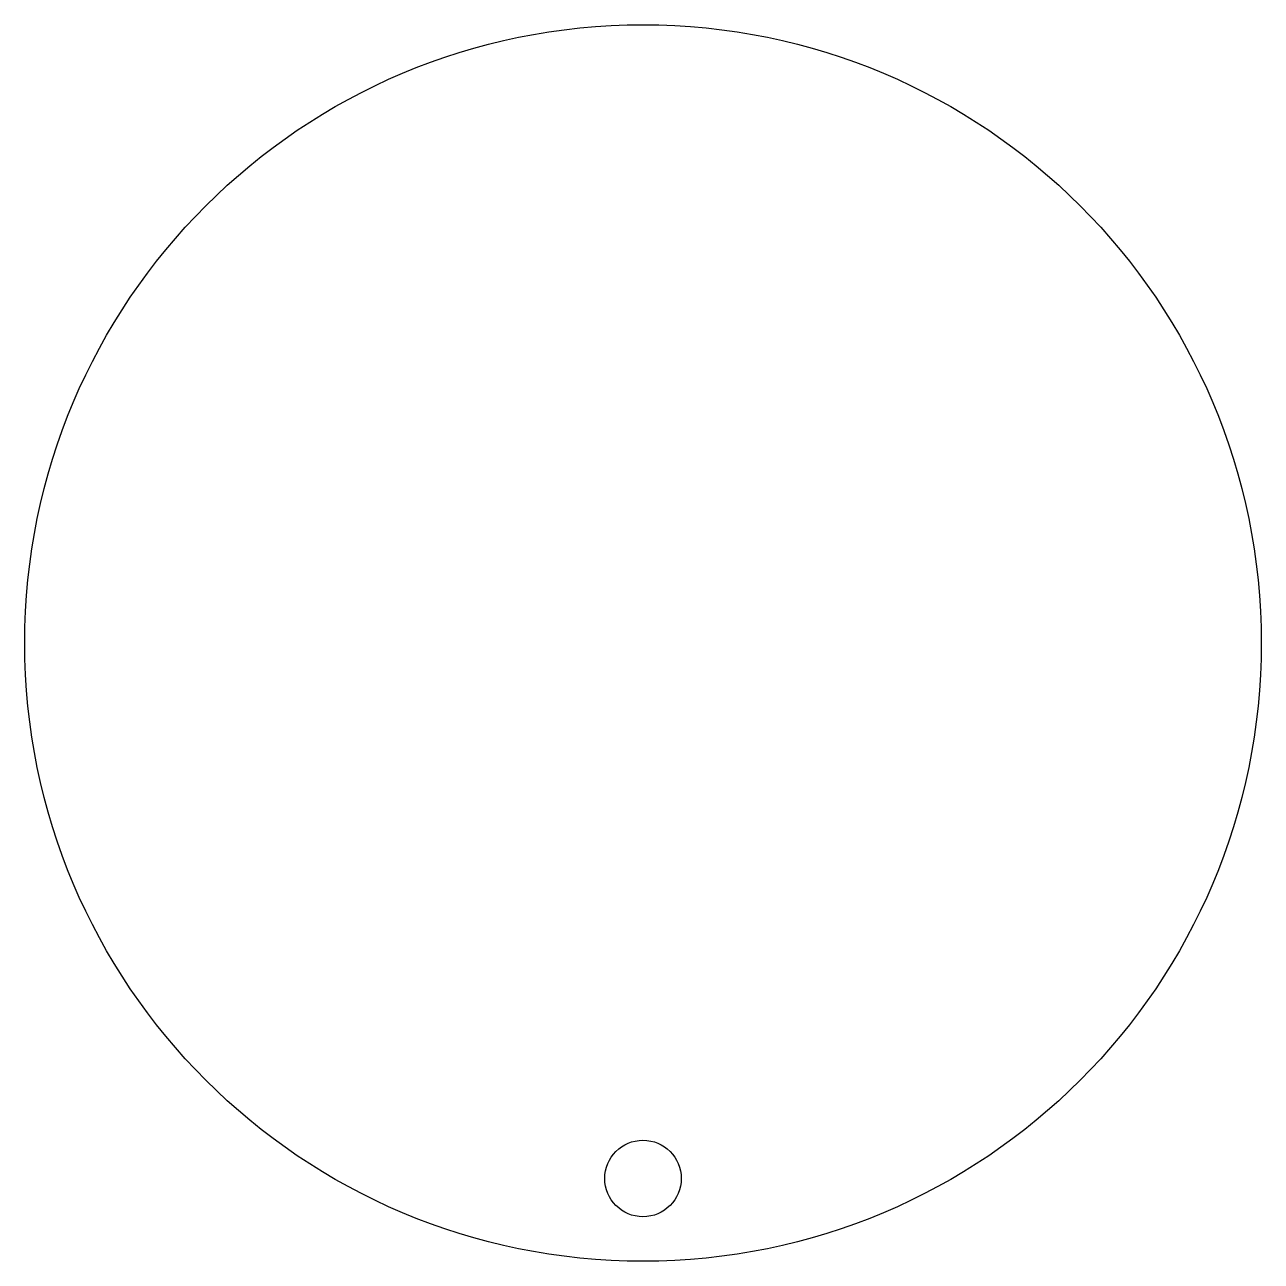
# Model space of a CAD drawing. Header units: millimetres. Extents: x -162 to 162, y -162 to 162.
import ezdxf

# ---------------------------------------------------------------- set-up
doc = ezdxf.new("R2010")
doc.units = ezdxf.units.MM
doc.layers.get('0').update_dxf_attribs({"linetype": 'CONTINUOUS'})

msp = doc.modelspace()

# ---------------------------------------------------------------- linework, layer by layer
for centre, radius in [((0, 0), 161.65), ((0, 0), 161.65), ((0, -140), 10)]:
    msp.add_circle(centre, radius)

doc.saveas('drawing.dxf')
